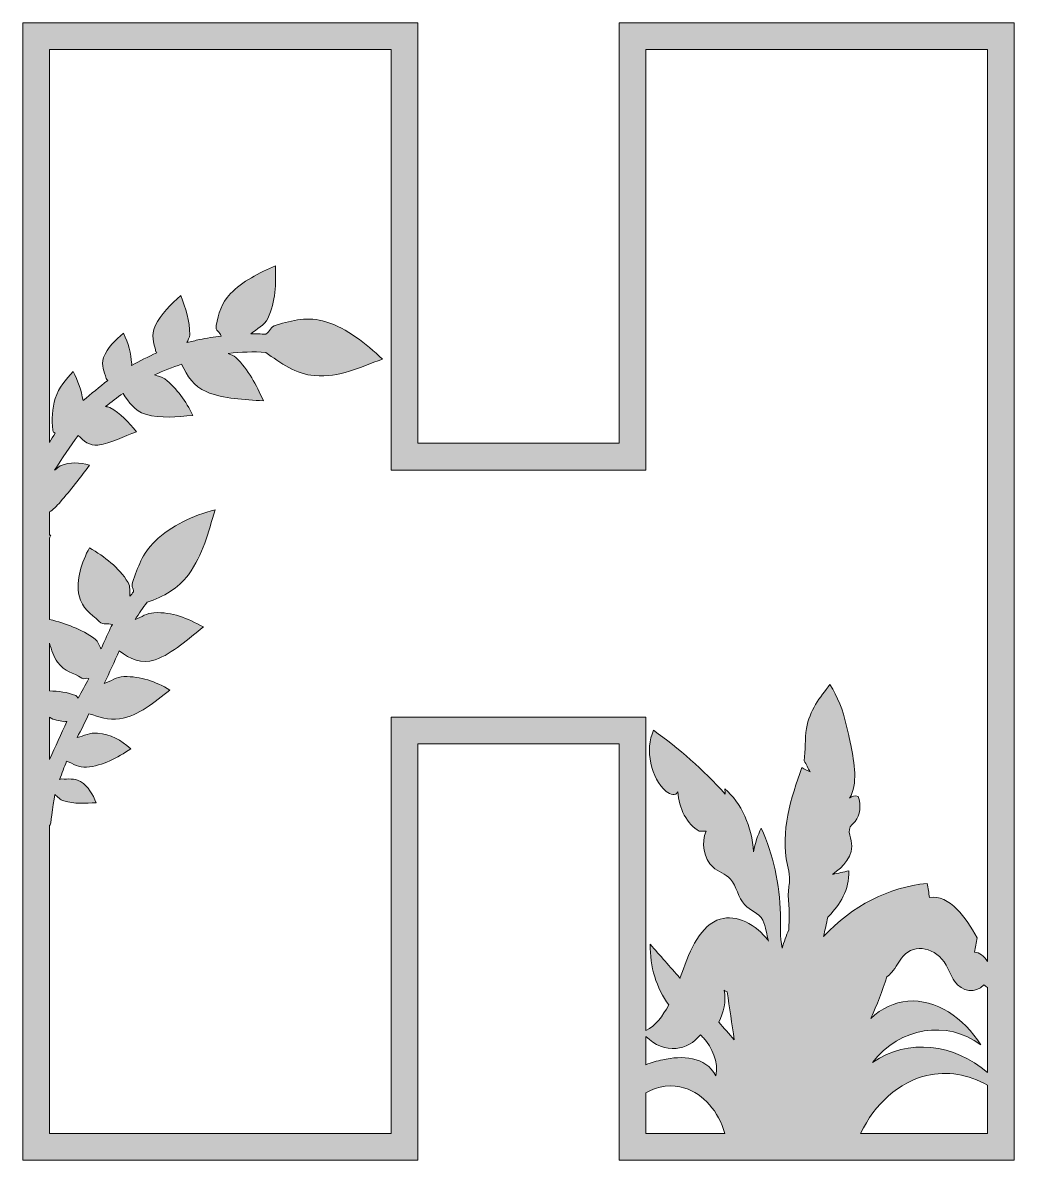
# Model space of a CAD drawing. Header units: millimetres. Extents: x 4 to 695, y -267 to -6.
# Drawn here: x 584 to 694.7, y -267 to -140 of the extents above; entities that cross this region are included whole.
import ezdxf

# ---------------------------------------------------------------- set-up
doc = ezdxf.new("R2010")
doc.units = ezdxf.units.MM
doc.header["$MEASUREMENT"] = 0
doc.layers.add('Layer 1', color=7, linetype='Continuous')

msp = doc.modelspace()

# ---------------------------------------------------------------- hatches: boundary and pattern name
at = {"layer": 'Layer 1'}
h = msp.add_hatch(color=1, dxfattribs=at)
h.dxf.hatch_style = 2
h.paths.add_polyline_path([(650.59, -139.98), (650.59, -186.92), (628.13, -186.92), (628.13, -139.98), (584.01, -139.98), (584.01, -266.98), (628.13, -266.98), (628.13, -220.5), (650.59, -220.5), (650.59, -266.98), (694.71, -266.98), (694.71, -139.98)])
edge = h.paths.add_edge_path()
edge.add_spline(control_points=[(587.01, -217.52), (587.47, -217.87), (588.03, -217.85), (588.6, -218.01), (588.71, -218.04), (588.83, -217.97), (588.94, -217.99), (588.29, -219.4), (587.66, -220.81), (587.01, -222.22), (587.01, -222.22), (587.01, -217.52), (587.01, -217.52)], knot_values=[0, 0, 0, 0, 1, 1, 1, 2, 2, 2, 3, 3, 3, 4, 4, 4, 4], degree=3, periodic=1)
edge = h.paths.add_edge_path()
edge.add_spline(control_points=[(587.01, -214.59), (587.01, -214.59), (587.01, -209.25), (587.01, -209.25), (587.19, -210.03), (587.46, -210.77), (587.9, -211.37), (588.71, -212.48), (589.6, -212.51), (590.62, -213.16), (590.89, -213.33), (591.09, -213.1), (591.37, -213.2), (591, -213.94), (590.58, -214.65), (590.21, -215.39), (590.09, -215.29), (590.08, -215.16), (589.93, -215.1), (588.99, -214.72), (588.01, -214.59), (587.01, -214.59)], knot_values=[0, 0, 0, 0, 1, 1, 1, 2, 2, 2, 3, 3, 3, 4, 4, 4, 5, 5, 5, 6, 6, 6, 7, 7, 7, 7], degree=3, periodic=1)
edge = h.paths.add_edge_path()
edge.add_spline(control_points=[(653.59, -263.98), (653.59, -263.98), (653.59, -259.44), (653.59, -259.44), (654.94, -258.68), (656.49, -258.46), (657.94, -258.92), (659.99, -259.56), (661.71, -261.55), (662.41, -263.98), (662.41, -263.98), (653.59, -263.98), (653.59, -263.98)], knot_values=[0, 0, 0, 0, 1, 1, 1, 2, 2, 2, 3, 3, 3, 4, 4, 4, 4], degree=3, periodic=1)
edge = h.paths.add_edge_path()
edge.add_spline(control_points=[(653.59, -256.32), (653.59, -256.32), (653.59, -253.18), (653.59, -253.18), (654.58, -254.12), (655.8, -254.61), (656.97, -254.5), (657.99, -254.41), (658.96, -253.86), (659.68, -252.98), (659.79, -253.09), (659.9, -253.2), (660, -253.31), (660.98, -254.39), (661.72, -256.01), (661.39, -257.57), (660.23, -255.33), (657.59, -255.3), (655.46, -255.76), (654.83, -255.89), (654.19, -256.06), (653.59, -256.32)], knot_values=[0, 0, 0, 0, 1, 1, 1, 2, 2, 2, 3, 3, 3, 4, 4, 4, 5, 5, 5, 6, 6, 6, 7, 7, 7, 7], degree=3, periodic=1)
edge = h.paths.add_edge_path()
edge.add_spline(control_points=[(661.72, -251.57), (662.25, -250.49), (662.58, -249.28), (662.31, -248), (662.42, -248.08), (662.54, -248.14), (662.66, -248.19), (662.92, -249.97), (663.19, -251.75), (663.45, -253.53), (662.87, -252.88), (662.3, -252.22), (661.72, -251.57)], knot_values=[0, 0, 0, 0, 1, 1, 1, 2, 2, 2, 3, 3, 3, 4, 4, 4, 4], degree=3, periodic=1)
edge = h.paths.add_edge_path()
edge.add_spline(control_points=[(691.71, -263.98), (691.71, -263.98), (677.56, -263.98), (677.56, -263.98), (679.12, -260.69), (681.87, -258.24), (684.94, -257.52), (687.22, -256.98), (689.62, -257.4), (691.71, -258.61), (691.71, -258.61), (691.71, -263.98), (691.71, -263.98)], knot_values=[0, 0, 0, 0, 1, 1, 1, 2, 2, 2, 3, 3, 3, 4, 4, 4, 4], degree=3, periodic=1)
edge = h.paths.add_edge_path()
edge.add_spline(control_points=[(691.71, -257.2), (688.06, -253.99), (682.85, -253.3), (678.9, -256.05), (681.9, -252.13), (687.23, -251.27), (690.97, -254.1), (689.05, -251.06), (685.97, -248.98), (682.83, -249.21), (681.34, -249.32), (679.89, -250.04), (678.71, -251.14), (679.38, -249.64), (679.97, -248.08), (680.49, -246.49), (680.69, -246.36), (680.88, -246.19), (681.04, -246), (681.5, -245.45), (681.83, -244.73), (682.3, -244.2), (683.62, -242.73), (685.99, -243.22), (687.11, -245.19), (687.44, -245.77), (687.66, -246.43), (688.03, -246.97), (688.87, -248.2), (690.44, -248.4), (691.31, -247.4), (691.45, -247.5), (691.58, -247.61), (691.71, -247.71), (691.71, -247.71), (691.71, -257.2), (691.71, -257.2)], knot_values=[0, 0, 0, 0, 1, 1, 1, 2, 2, 2, 3, 3, 3, 4, 4, 4, 5, 5, 5, 6, 6, 6, 7, 7, 7, 8, 8, 8, 9, 9, 9, 10, 10, 10, 11, 11, 11, 12, 12, 12, 12], degree=3, periodic=1)
edge = h.paths.add_edge_path()
edge.add_spline(control_points=[(691.71, -244.78), (691.35, -244.2), (690.83, -243.77), (690.28, -243.76), (690.39, -243.22), (690.49, -242.68), (690.59, -242.14), (689.9, -240.98), (689.2, -239.82), (688.32, -238.93), (687.43, -238.04), (686.31, -237.45), (685.26, -237.66), (685.17, -237.13), (685.08, -236.6), (684.99, -236.07), (680.7, -236.48), (676.63, -238.57), (673.42, -241.99), (673.59, -241.28), (673.75, -240.56), (673.89, -239.85), (673.94, -239.8), (673.99, -239.76), (674.03, -239.71), (675.23, -238.47), (676.36, -236.76), (676.23, -234.67), (675.64, -234.8), (675.05, -234.93), (674.46, -235.06), (674.46, -235.05), (674.46, -235.04), (674.46, -235.04), (675.58, -234.25), (676.84, -233.01), (676.51, -231.32), (676.42, -230.89), (676.23, -230.45), (676.31, -230.04), (676.39, -229.64), (676.71, -229.42), (676.94, -229.15), (677.51, -228.49), (677.65, -227.3), (677.27, -226.36), (676.94, -226.25), (676.59, -226.33), (676.33, -226.56), (677.27, -225), (676.88, -222.64), (676.45, -220.61), (676.38, -220.26), (676.3, -219.92), (676.23, -219.57), (676.15, -219.17), (676.06, -218.77), (675.96, -218.37), (675.58, -216.76), (675, -215.18), (674.14, -213.88), (673.02, -215.27), (671.86, -216.77), (671.52, -218.78), (671.32, -219.95), (671.42, -221.2), (671.26, -222.37), (671.48, -222.79), (671.7, -223.21), (671.92, -223.63), (671.61, -223.47), (671.31, -223.31), (671, -223.15), (669.8, -226.52), (668.57, -230.25), (669.38, -234.03), (669.48, -234.48), (669.6, -234.94), (669.63, -235.4), (669.65, -235.95), (669.53, -236.47), (669.49, -237.01), (669.45, -237.69), (669.55, -238.39), (669.58, -239.08), (669.61, -239.79), (669.58, -240.52), (669.53, -241.25), (669.26, -241.92), (669.01, -242.6), (668.79, -243.3), (668.54, -242.04), (668.62, -240.76), (668.6, -239.49), (668.55, -236.2), (667.8, -232.85), (666.46, -229.91), (666.07, -230.71), (665.78, -231.6), (665.6, -232.53), (665.46, -229.79), (664.22, -227.06), (662.39, -225.5), (662.41, -225.7), (662.43, -225.91), (662.45, -226.11), (659.98, -223.36), (657.28, -220.97), (654.43, -218.98), (653.46, -221.11), (654.14, -224.35), (655.86, -225.81), (656.28, -226.16), (656.92, -226.36), (657.15, -225.83), (657.22, -227.67), (658.21, -229.49), (659.55, -230.24), (659.8, -230.24), (660.06, -230.25), (660.31, -230.25), (659.72, -231.46), (660.07, -233.37), (661.06, -234.24), (661.68, -234.79), (662.46, -234.95), (663.02, -235.59), (663.71, -236.37), (663.91, -237.67), (664.6, -238.44), (665.22, -239.14), (666.17, -239.3), (666.64, -240.18), (666.84, -240.55), (666.92, -240.98), (667.01, -241.4), (667.09, -241.78), (667.19, -242.14), (667.29, -242.51), (667.2, -242.39), (667.11, -242.27), (667.02, -242.16), (665.5, -240.38), (663.33, -239.41), (661.52, -240.19), (659.41, -241.1), (658.34, -243.97), (657.41, -246.58), (657.4, -246.6), (657.39, -246.62), (657.39, -246.64), (656.28, -245.39), (655.17, -244.13), (654.07, -242.87), (654.01, -245.33), (654.78, -247.8), (656.13, -249.63), (655.47, -250.9), (654.66, -251.96), (653.59, -252.48), (653.59, -252.48), (653.59, -220.5), (653.59, -220.5), (653.59, -220.5), (653.59, -217.5), (653.59, -217.5), (653.59, -217.5), (650.59, -217.5), (650.59, -217.5), (650.59, -217.5), (628.13, -217.5), (628.13, -217.5), (628.13, -217.5), (625.13, -217.5), (625.13, -217.5), (625.13, -217.5), (625.13, -220.5), (625.13, -220.5), (625.13, -220.5), (625.13, -263.98), (625.13, -263.98), (625.13, -263.98), (587.01, -263.98), (587.01, -263.98), (587.01, -263.98), (587.01, -229.61), (587.01, -229.61), (587.16, -229.73), (587.32, -227.46), (587.6, -226.14), (587.91, -226.4), (588.18, -226.76), (588.58, -226.87), (589.77, -227.2), (590.99, -227.14), (592.21, -227.07), (591.81, -226.15), (591.33, -225.22), (590.47, -224.71), (589.74, -224.28), (589.1, -224.46), (588.33, -224.41), (588.25, -224.4), (588.21, -224.47), (588.12, -224.47), (588.38, -223.79), (588.64, -223.09), (588.91, -222.42), (589.7, -222.7), (590.23, -223.18), (591.14, -223.1), (592.96, -222.93), (594.55, -222.06), (596.06, -221.04), (594.95, -220.05), (593.85, -219.43), (592.36, -219.29), (591.5, -219.21), (590.87, -219.62), (590.07, -219.79), (590.55, -218.92), (590.96, -218.01), (591.4, -217.13), (592.55, -217.48), (593.55, -217.91), (594.82, -217.7), (596.98, -217.35), (598.73, -215.83), (600.43, -214.49), (598.82, -213.51), (597.19, -212.94), (595.31, -212.99), (594.44, -213.01), (593.87, -213.51), (593.09, -213.74), (593.71, -212.56), (594.21, -211.31), (594.79, -210.11), (596.02, -211.01), (597.22, -211.64), (598.78, -211.1), (600.83, -210.4), (602.46, -208.72), (604.18, -207.44), (602.38, -206.47), (600.73, -205.75), (598.66, -205.85), (597.84, -205.89), (597.29, -206.34), (596.55, -206.6), (596.99, -205.96), (597.4, -205.31), (597.89, -204.69), (599.74, -204.03), (601.35, -203.17), (602.5, -201.61), (604.2, -199.27), (604.65, -196.97), (605.51, -194.35), (602.98, -195.01), (600.6, -196.13), (598.8, -197.86), (597.27, -199.31), (596.92, -200.72), (596.26, -202.48), (596.07, -202.98), (596.44, -203.07), (596.36, -203.52), (596.25, -203.67), (596.1, -203.85), (595.98, -204.01), (595.9, -203.52), (596.05, -202.92), (595.78, -202.49), (594.68, -200.71), (593.2, -199.67), (591.45, -198.59), (590.61, -200.23), (589.9, -202.18), (590.3, -203.95), (590.64, -205.44), (591.6, -205.93), (592.55, -206.83), (593.03, -207.29), (593.47, -206.98), (594.01, -207.18), (593.69, -207.75), (593.44, -208.36), (593.17, -208.96), (593.02, -209.27), (592.9, -209.58), (592.78, -209.9), (592.52, -209.54), (592.47, -209.06), (592.08, -208.79), (590.52, -207.66), (588.84, -207.08), (587.01, -206.59), (587.01, -206.59), (587.01, -197.51), (587.01, -197.51), (587.06, -197.4), (587.11, -197.29), (587.16, -197.18), (587.11, -197.19), (587.06, -197.2), (587.01, -197.2), (587.01, -197.2), (587.01, -194.58), (587.01, -194.58), (587.41, -194.38), (587.78, -193.96), (588.22, -193.46), (589.31, -192.24), (590.43, -190.7), (591.47, -189.38), (590.3, -189.06), (589.36, -189), (588.2, -189.46), (587.99, -189.54), (587.77, -189.82), (587.57, -189.95), (588.4, -188.62), (589.26, -187.3), (590.21, -186.06), (590.81, -186.7), (591.46, -187.25), (592.4, -187.13), (593.94, -186.94), (595.27, -186.16), (596.71, -185.65), (595.82, -184.57), (594.94, -183.62), (593.72, -182.93), (593.57, -182.84), (593.41, -182.88), (593.26, -182.82), (593.9, -182.33), (594.54, -181.82), (595.21, -181.37), (595.87, -182.35), (596.52, -183.34), (597.7, -183.69), (599.48, -184.22), (601.19, -183.94), (603, -183.84), (602.2, -182.22), (601.28, -180.86), (599.86, -179.73), (599.51, -179.46), (599.09, -179.48), (598.71, -179.29), (599.71, -178.86), (600.72, -178.44), (601.75, -178.11), (602.4, -179.42), (603.08, -180.58), (604.48, -181.17), (606.55, -182.03), (608.68, -182.03), (610.87, -182.2), (610.08, -180.36), (609.22, -178.77), (607.8, -177.34), (607.58, -177.12), (607.21, -177.07), (606.96, -176.9), (608.36, -176.75), (609.74, -176.67), (611.16, -176.78), (612.72, -177.97), (614.61, -179.23), (616.55, -179.38), (619.46, -179.61), (621.57, -178.48), (624.16, -177.53), (622.3, -175.79), (620.27, -174.12), (617.86, -173.36), (615.83, -172.72), (614.18, -173.22), (612.31, -173.73), (611.61, -173.92), (611.66, -174.41), (611.15, -174.75), (610.6, -174.73), (610.01, -174.71), (609.46, -174.7), (610.09, -174.19), (611.03, -173.74), (611.37, -173), (612.28, -171.04), (612.27, -169.19), (612.22, -167.11), (610.45, -167.87), (608.49, -168.88), (607.2, -170.22), (606.12, -171.36), (605.9, -172.42), (605.61, -173.78), (605.48, -174.43), (606.02, -174.46), (606.18, -174.97), (605.37, -175.05), (604.54, -175.21), (603.74, -175.36), (603.26, -175.46), (602.81, -175.58), (602.34, -175.7), (602.42, -175.42), (602.65, -175.13), (602.65, -174.83), (602.65, -173.25), (602.2, -171.88), (601.65, -170.43), (600.57, -171.41), (599.39, -172.51), (598.79, -173.82), (598.29, -174.92), (598.65, -175.64), (598.88, -176.71), (598.89, -176.77), (598.96, -176.77), (598.97, -176.83), (598.01, -177.27), (597.07, -177.74), (596.14, -178.24), (596.14, -178.19), (596.17, -178.14), (596.17, -178.09), (596.09, -176.86), (595.79, -175.77), (595.27, -174.65), (594.37, -175.41), (593.41, -176.27), (593.04, -177.37), (592.73, -178.3), (593.11, -178.87), (593.33, -179.71), (593.36, -179.82), (593.46, -179.82), (593.5, -179.92), (592.57, -180.65), (591.66, -181.41), (590.74, -182.16), (590.54, -181), (590.16, -179.96), (589.64, -178.91), (588.78, -179.87), (588.06, -180.65), (587.64, -181.94), (587.28, -183.02), (587.24, -184.32), (587.37, -185.47), (587.39, -185.7), (587.47, -185.69), (587.61, -185.8), (587.41, -186.15), (587.21, -186.49), (587.01, -186.84), (587.01, -186.84), (587.01, -142.98), (587.01, -142.98), (587.01, -142.98), (625.13, -142.98), (625.13, -142.98), (625.13, -142.98), (625.13, -186.92), (625.13, -186.92), (625.13, -186.92), (625.13, -189.92), (625.13, -189.92), (625.13, -189.92), (628.13, -189.92), (628.13, -189.92), (628.13, -189.92), (650.59, -189.92), (650.59, -189.92), (650.59, -189.92), (653.59, -189.92), (653.59, -189.92), (653.59, -189.92), (653.59, -186.92), (653.59, -186.92), (653.59, -186.92), (653.59, -142.98), (653.59, -142.98), (653.59, -142.98), (691.71, -142.98), (691.71, -142.98), (691.71, -142.98), (691.71, -244.78), (691.71, -244.78)], knot_values=[0, 0, 0, 0, 1, 1, 1, 2, 2, 2, 3, 3, 3, 4, 4, 4, 5, 5, 5, 6, 6, 6, 7, 7, 7, 8, 8, 8, 9, 9, 9, 10, 10, 10, 11, 11, 11, 12, 12, 12, 13, 13, 13, 14, 14, 14, 15, 15, 15, 16, 16, 16, 17, 17, 17, 18, 18, 18, 19, 19, 19, 20, 20, 20, 21, 21, 21, 22, 22, 22, 23, 23, 23, 24, 24, 24, 25, 25, 25, 26, 26, 26, 27, 27, 27, 28, 28, 28, 29, 29, 29, 30, 30, 30, 31, 31, 31, 32, 32, 32, 33, 33, 33, 34, 34, 34, 35, 35, 35, 36, 36, 36, 37, 37, 37, 38, 38, 38, 39, 39, 39, 40, 40, 40, 41, 41, 41, 42, 42, 42, 43, 43, 43, 44, 44, 44, 45, 45, 45, 46, 46, 46, 47, 47, 47, 48, 48, 48, 49, 49, 49, 50, 50, 50, 51, 51, 51, 52, 52, 52, 53, 53, 53, 54, 54, 54, 55, 55, 55, 56, 56, 56, 57, 57, 57, 58, 58, 58, 59, 59, 59, 60, 60, 60, 61, 61, 61, 62, 62, 62, 63, 63, 63, 64, 64, 64, 65, 65, 65, 66, 66, 66, 67, 67, 67, 68, 68, 68, 69, 69, 69, 70, 70, 70, 71, 71, 71, 72, 72, 72, 73, 73, 73, 74, 74, 74, 75, 75, 75, 76, 76, 76, 77, 77, 77, 78, 78, 78, 79, 79, 79, 80, 80, 80, 81, 81, 81, 82, 82, 82, 83, 83, 83, 84, 84, 84, 85, 85, 85, 86, 86, 86, 87, 87, 87, 88, 88, 88, 89, 89, 89, 90, 90, 90, 91, 91, 91, 92, 92, 92, 93, 93, 93, 94, 94, 94, 95, 95, 95, 96, 96, 96, 97, 97, 97, 98, 98, 98, 99, 99, 99, 100, 100, 100, 101, 101, 101, 102, 102, 102, 103, 103, 103, 104, 104, 104, 105, 105, 105, 106, 106, 106, 107, 107, 107, 108, 108, 108, 109, 109, 109, 110, 110, 110, 111, 111, 111, 112, 112, 112, 113, 113, 113, 114, 114, 114, 115, 115, 115, 116, 116, 116, 117, 117, 117, 118, 118, 118, 119, 119, 119, 120, 120, 120, 121, 121, 121, 122, 122, 122, 123, 123, 123, 124, 124, 124, 125, 125, 125, 126, 126, 126, 127, 127, 127, 128, 128, 128, 129, 129, 129, 130, 130, 130, 131, 131, 131, 132, 132, 132, 133, 133, 133, 134, 134, 134, 135, 135, 135, 136, 136, 136, 137, 137, 137, 138, 138, 138, 139, 139, 139, 140, 140, 140, 141, 141, 141, 142, 142, 142, 143, 143, 143, 144, 144, 144, 145, 145, 145, 146, 146, 146, 147, 147, 147, 148, 148, 148, 149, 149, 149, 150, 150, 150, 151, 151, 151, 152, 152, 152, 153, 153, 153, 154, 154, 154, 155, 155, 155, 156, 156, 156, 157, 157, 157, 158, 158, 158, 159, 159, 159, 160, 160, 160, 161, 161, 161, 162, 162, 162, 163, 163, 163, 164, 164, 164, 164], degree=3, periodic=1)

# ---------------------------------------------------------------- linework, layer by layer
at = {"layer": 'Layer 1', "lineweight": 0}
msp.add_lwpolyline([(650.59, -139.98), (650.59, -186.92), (628.13, -186.92), (628.13, -139.98), (584.01, -139.98), (584.01, -266.98), (628.13, -266.98), (628.13, -220.5), (650.59, -220.5), (650.59, -266.98), (694.71, -266.98), (694.71, -139.98), (650.59, -139.98)], dxfattribs=at)
for points, knots in [([(691.71, -244.78), (691.35, -244.2), (690.83, -243.77), (690.28, -243.76), (690.39, -243.22), (690.49, -242.68), (690.59, -242.14), (689.9, -240.98), (689.2, -239.82), (688.32, -238.93), (687.43, -238.04), (686.31, -237.45), (685.26, -237.66), (685.17, -237.13), (685.08, -236.6), (684.99, -236.07), (680.7, -236.48), (676.63, -238.57), (673.42, -241.99), (673.59, -241.28), (673.75, -240.56), (673.89, -239.85), (673.94, -239.8), (673.99, -239.76), (674.03, -239.71), (675.23, -238.47), (676.36, -236.76), (676.23, -234.67), (675.64, -234.8), (675.05, -234.93), (674.46, -235.06), (674.46, -235.05), (674.46, -235.04), (674.46, -235.04), (675.58, -234.25), (676.84, -233.01), (676.51, -231.32), (676.42, -230.89), (676.23, -230.45), (676.31, -230.04), (676.39, -229.64), (676.71, -229.42), (676.94, -229.15), (677.51, -228.49), (677.65, -227.3), (677.27, -226.36), (676.94, -226.25), (676.59, -226.33), (676.33, -226.56), (677.27, -225), (676.88, -222.64), (676.45, -220.61), (676.38, -220.26), (676.3, -219.92), (676.23, -219.57), (676.15, -219.17), (676.06, -218.77), (675.96, -218.37), (675.58, -216.76), (675, -215.18), (674.14, -213.88), (673.02, -215.27), (671.86, -216.77), (671.52, -218.78), (671.32, -219.95), (671.42, -221.2), (671.26, -222.37), (671.48, -222.79), (671.7, -223.21), (671.92, -223.63), (671.61, -223.47), (671.31, -223.31), (671, -223.15), (669.8, -226.52), (668.57, -230.25), (669.38, -234.03), (669.48, -234.48), (669.6, -234.94), (669.63, -235.4), (669.65, -235.95), (669.53, -236.47), (669.49, -237.01), (669.45, -237.69), (669.55, -238.39), (669.58, -239.08), (669.61, -239.79), (669.58, -240.52), (669.53, -241.25), (669.26, -241.92), (669.01, -242.6), (668.79, -243.3), (668.54, -242.04), (668.62, -240.76), (668.6, -239.49), (668.55, -236.2), (667.8, -232.85), (666.46, -229.91), (666.07, -230.71), (665.78, -231.6), (665.6, -232.53), (665.46, -229.79), (664.22, -227.06), (662.39, -225.5), (662.41, -225.7), (662.43, -225.91), (662.45, -226.11), (659.98, -223.36), (657.28, -220.97), (654.43, -218.98), (653.46, -221.11), (654.14, -224.35), (655.86, -225.81), (656.28, -226.16), (656.92, -226.36), (657.15, -225.83), (657.22, -227.67), (658.21, -229.49), (659.55, -230.24), (659.8, -230.24), (660.06, -230.25), (660.31, -230.25), (659.72, -231.46), (660.07, -233.37), (661.06, -234.24), (661.68, -234.79), (662.46, -234.95), (663.02, -235.59), (663.71, -236.37), (663.91, -237.67), (664.6, -238.44), (665.22, -239.14), (666.17, -239.3), (666.64, -240.18), (666.84, -240.55), (666.92, -240.98), (667.01, -241.4), (667.09, -241.78), (667.19, -242.14), (667.29, -242.51), (667.2, -242.39), (667.11, -242.27), (667.02, -242.16), (665.5, -240.38), (663.33, -239.41), (661.52, -240.19), (659.41, -241.1), (658.34, -243.97), (657.41, -246.58), (657.4, -246.6), (657.39, -246.62), (657.39, -246.64), (656.28, -245.39), (655.17, -244.13), (654.07, -242.87), (654.01, -245.33), (654.78, -247.8), (656.13, -249.63), (655.47, -250.9), (654.66, -251.96), (653.59, -252.48), (653.59, -252.48), (653.59, -220.5), (653.59, -220.5), (653.59, -220.5), (653.59, -217.5), (653.59, -217.5), (653.59, -217.5), (650.59, -217.5), (650.59, -217.5), (650.59, -217.5), (628.13, -217.5), (628.13, -217.5), (628.13, -217.5), (625.13, -217.5), (625.13, -217.5), (625.13, -217.5), (625.13, -220.5), (625.13, -220.5), (625.13, -220.5), (625.13, -263.98), (625.13, -263.98), (625.13, -263.98), (587.01, -263.98), (587.01, -263.98), (587.01, -263.98), (587.01, -229.61), (587.01, -229.61), (587.16, -229.73), (587.32, -227.46), (587.6, -226.14), (587.91, -226.4), (588.18, -226.76), (588.58, -226.87), (589.77, -227.2), (590.99, -227.14), (592.21, -227.07), (591.81, -226.15), (591.33, -225.22), (590.47, -224.71), (589.74, -224.28), (589.1, -224.46), (588.33, -224.41), (588.25, -224.4), (588.21, -224.47), (588.12, -224.47), (588.38, -223.79), (588.64, -223.09), (588.91, -222.42), (589.7, -222.7), (590.23, -223.18), (591.14, -223.1), (592.96, -222.93), (594.55, -222.06), (596.06, -221.04), (594.95, -220.05), (593.85, -219.43), (592.36, -219.29), (591.5, -219.21), (590.87, -219.62), (590.07, -219.79), (590.55, -218.92), (590.96, -218.01), (591.4, -217.13), (592.55, -217.48), (593.55, -217.91), (594.82, -217.7), (596.98, -217.35), (598.73, -215.83), (600.43, -214.49), (598.82, -213.51), (597.19, -212.94), (595.31, -212.99), (594.44, -213.01), (593.87, -213.51), (593.09, -213.74), (593.71, -212.56), (594.21, -211.31), (594.79, -210.11), (596.02, -211.01), (597.22, -211.64), (598.78, -211.1), (600.83, -210.4), (602.46, -208.72), (604.18, -207.44), (602.38, -206.47), (600.73, -205.75), (598.66, -205.85), (597.84, -205.89), (597.29, -206.34), (596.55, -206.6), (596.99, -205.96), (597.4, -205.31), (597.89, -204.69), (599.74, -204.03), (601.35, -203.17), (602.5, -201.61), (604.2, -199.27), (604.65, -196.97), (605.51, -194.35), (602.98, -195.01), (600.6, -196.13), (598.8, -197.86), (597.27, -199.31), (596.92, -200.72), (596.26, -202.48), (596.07, -202.98), (596.44, -203.07), (596.36, -203.52), (596.25, -203.67), (596.1, -203.85), (595.98, -204.01), (595.9, -203.52), (596.05, -202.92), (595.78, -202.49), (594.68, -200.71), (593.2, -199.67), (591.45, -198.59), (590.61, -200.23), (589.9, -202.18), (590.3, -203.95), (590.64, -205.44), (591.6, -205.93), (592.55, -206.83), (593.03, -207.29), (593.47, -206.98), (594.01, -207.18), (593.69, -207.75), (593.44, -208.36), (593.17, -208.96), (593.02, -209.27), (592.9, -209.58), (592.78, -209.9), (592.52, -209.54), (592.47, -209.06), (592.08, -208.79), (590.52, -207.66), (588.84, -207.08), (587.01, -206.59), (587.01, -206.59), (587.01, -197.51), (587.01, -197.51), (587.06, -197.4), (587.11, -197.29), (587.16, -197.18), (587.11, -197.19), (587.06, -197.2), (587.01, -197.2), (587.01, -197.2), (587.01, -194.58), (587.01, -194.58), (587.41, -194.38), (587.78, -193.96), (588.22, -193.46), (589.31, -192.24), (590.43, -190.7), (591.47, -189.38), (590.3, -189.06), (589.36, -189), (588.2, -189.46), (587.99, -189.54), (587.77, -189.82), (587.57, -189.95), (588.4, -188.62), (589.26, -187.3), (590.21, -186.06), (590.81, -186.7), (591.46, -187.25), (592.4, -187.13), (593.94, -186.94), (595.27, -186.16), (596.71, -185.65), (595.82, -184.57), (594.94, -183.62), (593.72, -182.93), (593.57, -182.84), (593.41, -182.88), (593.26, -182.82), (593.9, -182.33), (594.54, -181.82), (595.21, -181.37), (595.87, -182.35), (596.52, -183.34), (597.7, -183.69), (599.48, -184.22), (601.19, -183.94), (603, -183.84), (602.2, -182.22), (601.28, -180.86), (599.86, -179.73), (599.51, -179.46), (599.09, -179.48), (598.71, -179.29), (599.71, -178.86), (600.72, -178.44), (601.75, -178.11), (602.4, -179.42), (603.08, -180.58), (604.48, -181.17), (606.55, -182.03), (608.68, -182.03), (610.87, -182.2), (610.08, -180.36), (609.22, -178.77), (607.8, -177.34), (607.58, -177.12), (607.21, -177.07), (606.96, -176.9), (608.36, -176.75), (609.74, -176.67), (611.16, -176.78), (612.72, -177.97), (614.61, -179.23), (616.55, -179.38), (619.46, -179.61), (621.57, -178.48), (624.16, -177.53), (622.3, -175.79), (620.27, -174.12), (617.86, -173.36), (615.83, -172.72), (614.18, -173.22), (612.31, -173.73), (611.61, -173.92), (611.66, -174.41), (611.15, -174.75), (610.6, -174.73), (610.01, -174.71), (609.46, -174.7), (610.09, -174.19), (611.03, -173.74), (611.37, -173), (612.28, -171.04), (612.27, -169.19), (612.22, -167.11), (610.45, -167.87), (608.49, -168.88), (607.2, -170.22), (606.12, -171.36), (605.9, -172.42), (605.61, -173.78), (605.48, -174.43), (606.02, -174.46), (606.18, -174.97), (605.37, -175.05), (604.54, -175.21), (603.74, -175.36), (603.26, -175.46), (602.81, -175.58), (602.34, -175.7), (602.42, -175.42), (602.65, -175.13), (602.65, -174.83), (602.65, -173.25), (602.2, -171.88), (601.65, -170.43), (600.57, -171.41), (599.39, -172.51), (598.79, -173.82), (598.29, -174.92), (598.65, -175.64), (598.88, -176.71), (598.89, -176.77), (598.96, -176.77), (598.97, -176.83), (598.01, -177.27), (597.07, -177.74), (596.14, -178.24), (596.14, -178.19), (596.17, -178.14), (596.17, -178.09), (596.09, -176.86), (595.79, -175.77), (595.27, -174.65), (594.37, -175.41), (593.41, -176.27), (593.04, -177.37), (592.73, -178.3), (593.11, -178.87), (593.33, -179.71), (593.36, -179.82), (593.46, -179.82), (593.5, -179.92), (592.57, -180.65), (591.66, -181.41), (590.74, -182.16), (590.54, -181), (590.16, -179.96), (589.64, -178.91), (588.78, -179.87), (588.06, -180.65), (587.64, -181.94), (587.28, -183.02), (587.24, -184.32), (587.37, -185.47), (587.39, -185.7), (587.47, -185.69), (587.61, -185.8), (587.41, -186.15), (587.21, -186.49), (587.01, -186.84), (587.01, -186.84), (587.01, -142.98), (587.01, -142.98), (587.01, -142.98), (625.13, -142.98), (625.13, -142.98), (625.13, -142.98), (625.13, -186.92), (625.13, -186.92), (625.13, -186.92), (625.13, -189.92), (625.13, -189.92), (625.13, -189.92), (628.13, -189.92), (628.13, -189.92), (628.13, -189.92), (650.59, -189.92), (650.59, -189.92), (650.59, -189.92), (653.59, -189.92), (653.59, -189.92), (653.59, -189.92), (653.59, -186.92), (653.59, -186.92), (653.59, -186.92), (653.59, -142.98), (653.59, -142.98), (653.59, -142.98), (691.71, -142.98), (691.71, -142.98), (691.71, -142.98), (691.71, -244.78), (691.71, -244.78)], [0, 0, 0, 0, 1, 1, 1, 2, 2, 2, 3, 3, 3, 4, 4, 4, 5, 5, 5, 6, 6, 6, 7, 7, 7, 8, 8, 8, 9, 9, 9, 10, 10, 10, 11, 11, 11, 12, 12, 12, 13, 13, 13, 14, 14, 14, 15, 15, 15, 16, 16, 16, 17, 17, 17, 18, 18, 18, 19, 19, 19, 20, 20, 20, 21, 21, 21, 22, 22, 22, 23, 23, 23, 24, 24, 24, 25, 25, 25, 26, 26, 26, 27, 27, 27, 28, 28, 28, 29, 29, 29, 30, 30, 30, 31, 31, 31, 32, 32, 32, 33, 33, 33, 34, 34, 34, 35, 35, 35, 36, 36, 36, 37, 37, 37, 38, 38, 38, 39, 39, 39, 40, 40, 40, 41, 41, 41, 42, 42, 42, 43, 43, 43, 44, 44, 44, 45, 45, 45, 46, 46, 46, 47, 47, 47, 48, 48, 48, 49, 49, 49, 50, 50, 50, 51, 51, 51, 52, 52, 52, 53, 53, 53, 54, 54, 54, 55, 55, 55, 56, 56, 56, 57, 57, 57, 58, 58, 58, 59, 59, 59, 60, 60, 60, 61, 61, 61, 62, 62, 62, 63, 63, 63, 64, 64, 64, 65, 65, 65, 66, 66, 66, 67, 67, 67, 68, 68, 68, 69, 69, 69, 70, 70, 70, 71, 71, 71, 72, 72, 72, 73, 73, 73, 74, 74, 74, 75, 75, 75, 76, 76, 76, 77, 77, 77, 78, 78, 78, 79, 79, 79, 80, 80, 80, 81, 81, 81, 82, 82, 82, 83, 83, 83, 84, 84, 84, 85, 85, 85, 86, 86, 86, 87, 87, 87, 88, 88, 88, 89, 89, 89, 90, 90, 90, 91, 91, 91, 92, 92, 92, 93, 93, 93, 94, 94, 94, 95, 95, 95, 96, 96, 96, 97, 97, 97, 98, 98, 98, 99, 99, 99, 100, 100, 100, 101, 101, 101, 102, 102, 102, 103, 103, 103, 104, 104, 104, 105, 105, 105, 106, 106, 106, 107, 107, 107, 108, 108, 108, 109, 109, 109, 110, 110, 110, 111, 111, 111, 112, 112, 112, 113, 113, 113, 114, 114, 114, 115, 115, 115, 116, 116, 116, 117, 117, 117, 118, 118, 118, 119, 119, 119, 120, 120, 120, 121, 121, 121, 122, 122, 122, 123, 123, 123, 124, 124, 124, 125, 125, 125, 126, 126, 126, 127, 127, 127, 128, 128, 128, 129, 129, 129, 130, 130, 130, 131, 131, 131, 132, 132, 132, 133, 133, 133, 134, 134, 134, 135, 135, 135, 136, 136, 136, 137, 137, 137, 138, 138, 138, 139, 139, 139, 140, 140, 140, 141, 141, 141, 142, 142, 142, 143, 143, 143, 144, 144, 144, 145, 145, 145, 146, 146, 146, 147, 147, 147, 148, 148, 148, 149, 149, 149, 150, 150, 150, 151, 151, 151, 152, 152, 152, 153, 153, 153, 154, 154, 154, 155, 155, 155, 156, 156, 156, 157, 157, 157, 158, 158, 158, 159, 159, 159, 160, 160, 160, 161, 161, 161, 162, 162, 162, 163, 163, 163, 164, 164, 164, 164]), ([(587.01, -214.59), (587.01, -214.59), (587.01, -209.25), (587.01, -209.25), (587.19, -210.03), (587.46, -210.77), (587.9, -211.37), (588.71, -212.48), (589.6, -212.51), (590.62, -213.16), (590.89, -213.33), (591.09, -213.1), (591.37, -213.2), (591, -213.94), (590.58, -214.65), (590.21, -215.39), (590.09, -215.29), (590.08, -215.16), (589.93, -215.1), (588.99, -214.72), (588.01, -214.59), (587.01, -214.59)], [0, 0, 0, 0, 1, 1, 1, 2, 2, 2, 3, 3, 3, 4, 4, 4, 5, 5, 5, 6, 6, 6, 7, 7, 7, 7]), ([(587.01, -217.52), (587.47, -217.87), (588.03, -217.85), (588.6, -218.01), (588.71, -218.04), (588.83, -217.97), (588.94, -217.99), (588.29, -219.4), (587.66, -220.81), (587.01, -222.22), (587.01, -222.22), (587.01, -217.52), (587.01, -217.52)], [0, 0, 0, 0, 1, 1, 1, 2, 2, 2, 3, 3, 3, 4, 4, 4, 4]), ([(691.71, -257.2), (688.06, -253.99), (682.85, -253.3), (678.9, -256.05), (681.9, -252.13), (687.23, -251.27), (690.97, -254.1), (689.05, -251.06), (685.97, -248.98), (682.83, -249.21), (681.34, -249.32), (679.89, -250.04), (678.71, -251.14), (679.38, -249.64), (679.97, -248.08), (680.49, -246.49), (680.69, -246.36), (680.88, -246.19), (681.04, -246), (681.5, -245.45), (681.83, -244.73), (682.3, -244.2), (683.62, -242.73), (685.99, -243.22), (687.11, -245.19), (687.44, -245.77), (687.66, -246.43), (688.03, -246.97), (688.87, -248.2), (690.44, -248.4), (691.31, -247.4), (691.45, -247.5), (691.58, -247.61), (691.71, -247.71), (691.71, -247.71), (691.71, -257.2), (691.71, -257.2)], [0, 0, 0, 0, 1, 1, 1, 2, 2, 2, 3, 3, 3, 4, 4, 4, 5, 5, 5, 6, 6, 6, 7, 7, 7, 8, 8, 8, 9, 9, 9, 10, 10, 10, 11, 11, 11, 12, 12, 12, 12]), ([(661.72, -251.57), (662.25, -250.49), (662.58, -249.28), (662.31, -248), (662.42, -248.08), (662.54, -248.14), (662.66, -248.19), (662.92, -249.97), (663.19, -251.75), (663.45, -253.53), (662.87, -252.88), (662.3, -252.22), (661.72, -251.57)], [0, 0, 0, 0, 1, 1, 1, 2, 2, 2, 3, 3, 3, 4, 4, 4, 4]), ([(653.59, -256.32), (653.59, -256.32), (653.59, -253.18), (653.59, -253.18), (654.58, -254.12), (655.8, -254.61), (656.97, -254.5), (657.99, -254.41), (658.96, -253.86), (659.68, -252.98), (659.79, -253.09), (659.9, -253.2), (660, -253.31), (660.98, -254.39), (661.72, -256.01), (661.39, -257.57), (660.23, -255.33), (657.59, -255.3), (655.46, -255.76), (654.83, -255.89), (654.19, -256.06), (653.59, -256.32)], [0, 0, 0, 0, 1, 1, 1, 2, 2, 2, 3, 3, 3, 4, 4, 4, 5, 5, 5, 6, 6, 6, 7, 7, 7, 7]), ([(691.71, -263.98), (691.71, -263.98), (677.56, -263.98), (677.56, -263.98), (679.12, -260.69), (681.87, -258.24), (684.94, -257.52), (687.22, -256.98), (689.62, -257.4), (691.71, -258.61), (691.71, -258.61), (691.71, -263.98), (691.71, -263.98)], [0, 0, 0, 0, 1, 1, 1, 2, 2, 2, 3, 3, 3, 4, 4, 4, 4]), ([(653.59, -263.98), (653.59, -263.98), (653.59, -259.44), (653.59, -259.44), (654.94, -258.68), (656.49, -258.46), (657.94, -258.92), (659.99, -259.56), (661.71, -261.55), (662.41, -263.98), (662.41, -263.98), (653.59, -263.98), (653.59, -263.98)], [0, 0, 0, 0, 1, 1, 1, 2, 2, 2, 3, 3, 3, 4, 4, 4, 4])]:
    msp.add_open_spline(points, degree=3, knots=knots, dxfattribs=at)

doc.saveas('drawing.dxf')
